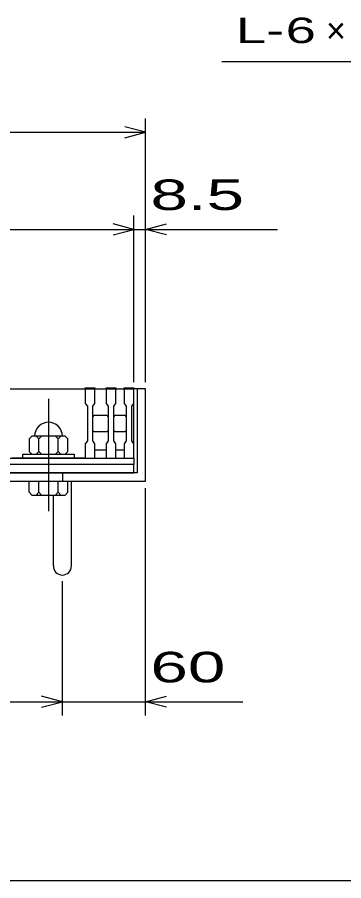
# Model space of a CAD drawing. Units: millimetres, scale not verified. Extents: x -1820 to 1731, y -1282 to 1054.
# Drawn here: x -432 to -197, y -1146 to -524 of the extents above; entities that cross this region are included whole.
import ezdxf
from ezdxf.enums import TextEntityAlignment as Align

# ---------------------------------------------------------------- set-up
doc = ezdxf.new("R2010")
doc.units = ezdxf.units.MM
doc.header["$LTSCALE"] = 10
doc.linetypes.add('CHAIN', pattern=[18.5, 12, -1.5, 3.5, -1.5])
for name, color, linetype, lineweight in [('0_2', 150, 'Continuous', 25), ('16', 3, 'Continuous', 25), ('19', 6, 'Continuous', 25), ('22', 4, 'Continuous', 25)]:
    doc.layers.add(name, color=color, linetype=linetype, lineweight=lineweight)
doc.styles.add('ベクトル', font='')
doc.styles.get('ベクトル').set_extended_font_data('ベクトル')

msp = doc.modelspace()

# ---------------------------------------------------------------- linework, layer by layer
at = {"layer": '0_2'}
msp.add_line((1731, -1146.5), (-1729, -1146.5), dxfattribs=at)
at = {"layer": '16'}
for p, q in [((-848.5, -792), (-348.5, -792)), ((-436.5, -792), (-383.5, -792)), ((-383.5, -792), (-383.5, -791.3)), ((-383.5, -791.3), (-376.5, -791.3)), ((-383.5, -792), (-383.5, -802.5)), ((-376.5, -792), (-383.5, -792)), ((-376.5, -791.3), (-376.5, -792)), ((-376.5, -802.5), (-376.5, -792)), ((-368.5, -792), (-368.5, -791.3)), ((-368.5, -791.3), (-361.5, -791.3)), ((-368.5, -792), (-368.5, -802.5)), ((-361.5, -792), (-368.5, -792)), ((-361.5, -791.3), (-361.5, -792)), ((-361.5, -802.5), (-361.5, -792)), ((-355.5, -792), (-355.5, -791.3)), ((-355.5, -791.3), (-348.5, -791.3)), ((-355.5, -792), (-355.5, -802.5)), ((-348.5, -792), (-355.5, -792)), ((-348.5, -791.3), (-348.5, -792)), ((-348.5, -802.5), (-348.5, -792)), ((-348.5, -836), (-348.5, -792)), ((-383.5, -802.5), (-382, -804.5)), ((-378, -804.5), (-376.5, -802.5)), ((-368.5, -802.5), (-367, -804.5)), ((-363, -804.5), (-361.5, -802.5)), ((-355.5, -802.5), (-354, -804.5)), ((-350, -804.5), (-348.5, -802.5)), ((-382, -804.5), (-382, -829.5)), ((-378, -829.5), (-378, -804.5)), ((-367, -804.5), (-367, -829.5)), ((-363, -829.5), (-363, -804.5)), ((-354, -804.5), (-354, -829.5)), ((-350, -829.5), (-350, -804.5)), ((-378, -812), (-377, -811)), ((-377, -811), (-368, -811)), ((-368, -811), (-367, -812)), ((-363, -812), (-362, -811)), ((-362, -811), (-355, -811)), ((-355, -811), (-354, -812)), ((-422, -826), (-424, -828)), ((-398, -826), (-422, -826)), ((-417, -828), (-419, -826)), ((-415, -826), (-417, -828)), ((-403, -828), (-405, -826)), ((-401, -826), (-403, -828)), ((-396, -828), (-398, -826)), ((-377, -823), (-378, -822)), ((-368, -823), (-377, -823)), ((-367, -822), (-368, -823)), ((-362, -823), (-363, -822)), ((-355, -823), (-362, -823)), ((-354, -822), (-355, -823)), ((-424, -828), (-424, -837)), ((-417, -837), (-417, -828)), ((-403, -837), (-403, -828)), ((-396, -837), (-396, -828)), ((-382, -829.5), (-383.5, -831.5)), ((-383.5, -831.5), (-383.5, -842)), ((-376.5, -831.5), (-378, -829.5)), ((-376.5, -842), (-376.5, -831.5)), ((-367, -829.5), (-368.5, -831.5)), ((-368.5, -831.5), (-368.5, -842)), ((-361.5, -831.5), (-363, -829.5)), ((-361.5, -842), (-361.5, -831.5)), ((-354, -829.5), (-355.5, -831.5)), ((-355.5, -831.5), (-355.5, -842)), ((-348.5, -831.5), (-350, -829.5)), ((-348.5, -842), (-348.5, -831.5)), ((-428.5, -842), (-428.5, -839)), ((-428.5, -839), (-391.5, -839)), ((-424, -837), (-422, -839)), ((-419, -839), (-417, -837)), ((-417, -837), (-415, -839)), ((-405, -839), (-403, -837)), ((-403, -837), (-401, -839)), ((-398, -839), (-396, -837)), ((-391.5, -839), (-391.5, -842)), ((-376.5, -836), (-368.5, -836)), ((-361.5, -836), (-355.5, -836)), ((-848.5, -842), (-348.5, -842)), ((-348.5, -846.5), (-848.5, -846.5)), ((-383.5, -842), (-436.5, -842)), ((-391.5, -842), (-428.5, -842)), ((-383.5, -842), (-376.5, -842)), ((-368.5, -842), (-361.5, -842)), ((-355.5, -842), (-348.5, -842)), ((-348.5, -842), (-348.5, -846.5)), ((-348.5, -852.5), (-348.5, -846.5)), ((-848.5, -852.5), (-348.5, -852.5))]:
    msp.add_line(p, q, dxfattribs=at)
at = {"layer": '16', "linetype": 'CHAIN'}
msp.add_line((-410, -799), (-410, -880), dxfattribs=at)
at = {"layer": '16'}
msp.add_arc((-410, -826), 10, 0, 180, dxfattribs=at)
at = {"layer": '19'}
for p, q in [((-340, -792), (-348.5, -792)), ((-346, -792), (-346, -852.5)), ((-340, -858.5), (-340, -792)), ((-346, -852.5), (-1354, -852.5)), ((-400, -852.5), (-400, -858.5)), ((-1360, -858.5), (-340, -858.5)), ((-424, -866.5), (-424, -858.5)), ((-424, -858.5), (-396, -858.5)), ((-417, -866.5), (-417, -858.5)), ((-403, -866.5), (-403, -858.5)), ((-396, -866.5), (-396, -858.5)), ((-393.5, -919.61), (-393.5, -858.5)), ((-422, -868.5), (-424, -866.5)), ((-422, -868.5), (-398, -868.5)), ((-419, -868.5), (-417, -866.5)), ((-415, -868.5), (-417, -866.5)), ((-406.5, -919.61), (-406.5, -868.5)), ((-405, -868.5), (-403, -866.5)), ((-401, -868.5), (-403, -866.5)), ((-396, -866.5), (-398, -868.5))]:
    msp.add_line(p, q, dxfattribs=at)
msp.add_arc((-400, -919.61), 6.5, 180, 0, dxfattribs=at)
at = {"layer": '22'}
for p, q in [((-285, -556), (-85, -556)), ((-340, -787), (-340, -597)), ((-340, -607), (-355, -603)), ((-1360, -607), (-340, -607)), ((-355, -611), (-340, -607)), ((-348.5, -787), (-348.5, -667)), ((-340, -787), (-340, -667)), ((-848.5, -677), (-348.5, -677)), ((-348.5, -677), (-363.5, -673)), ((-363.5, -681), (-348.5, -677)), ((-348.5, -677), (-340, -677)), ((-340, -677), (-325, -673)), ((-325, -681), (-340, -677)), ((-340, -677), (-245, -677)), ((-340, -1027.5), (-340, -863.5)), ((-400, -1027.5), (-400, -930.5)), ((-400, -1017.5), (-415, -1013.5)), ((-340, -1017.5), (-325, -1013.5)), ((-1300, -1017.5), (-400, -1017.5)), ((-415, -1021.5), (-400, -1017.5)), ((-400, -1017.5), (-340, -1017.5)), ((-325, -1021.5), (-340, -1017.5)), ((-340, -1017.5), (-270, -1017.5))]:
    msp.add_line(p, q, dxfattribs=at)

# ---------------------------------------------------------------- texts
at = {"layer": '22', "color": 2, "style": 'ベクトル'}
for s, height, width, p in [('L-', 18.33, 1.6, (-275, -533.5)), (' 6 ', 18.33, 1.6, (-250, -533.5)), (' 8.5 ', 21.99, 1.65, (-350, -652)), (' 60 ', 21.99, 1.65, (-350, -992.5))]:
    msp.add_text(s, height=height, dxfattribs=dict(at, width=width)).set_placement(p, align=Align.MIDDLE_LEFT)
msp.add_text('×', height=18.33, dxfattribs=at).set_placement((-210, -533.5), align=Align.MIDDLE_LEFT)

doc.saveas('drawing.dxf')
